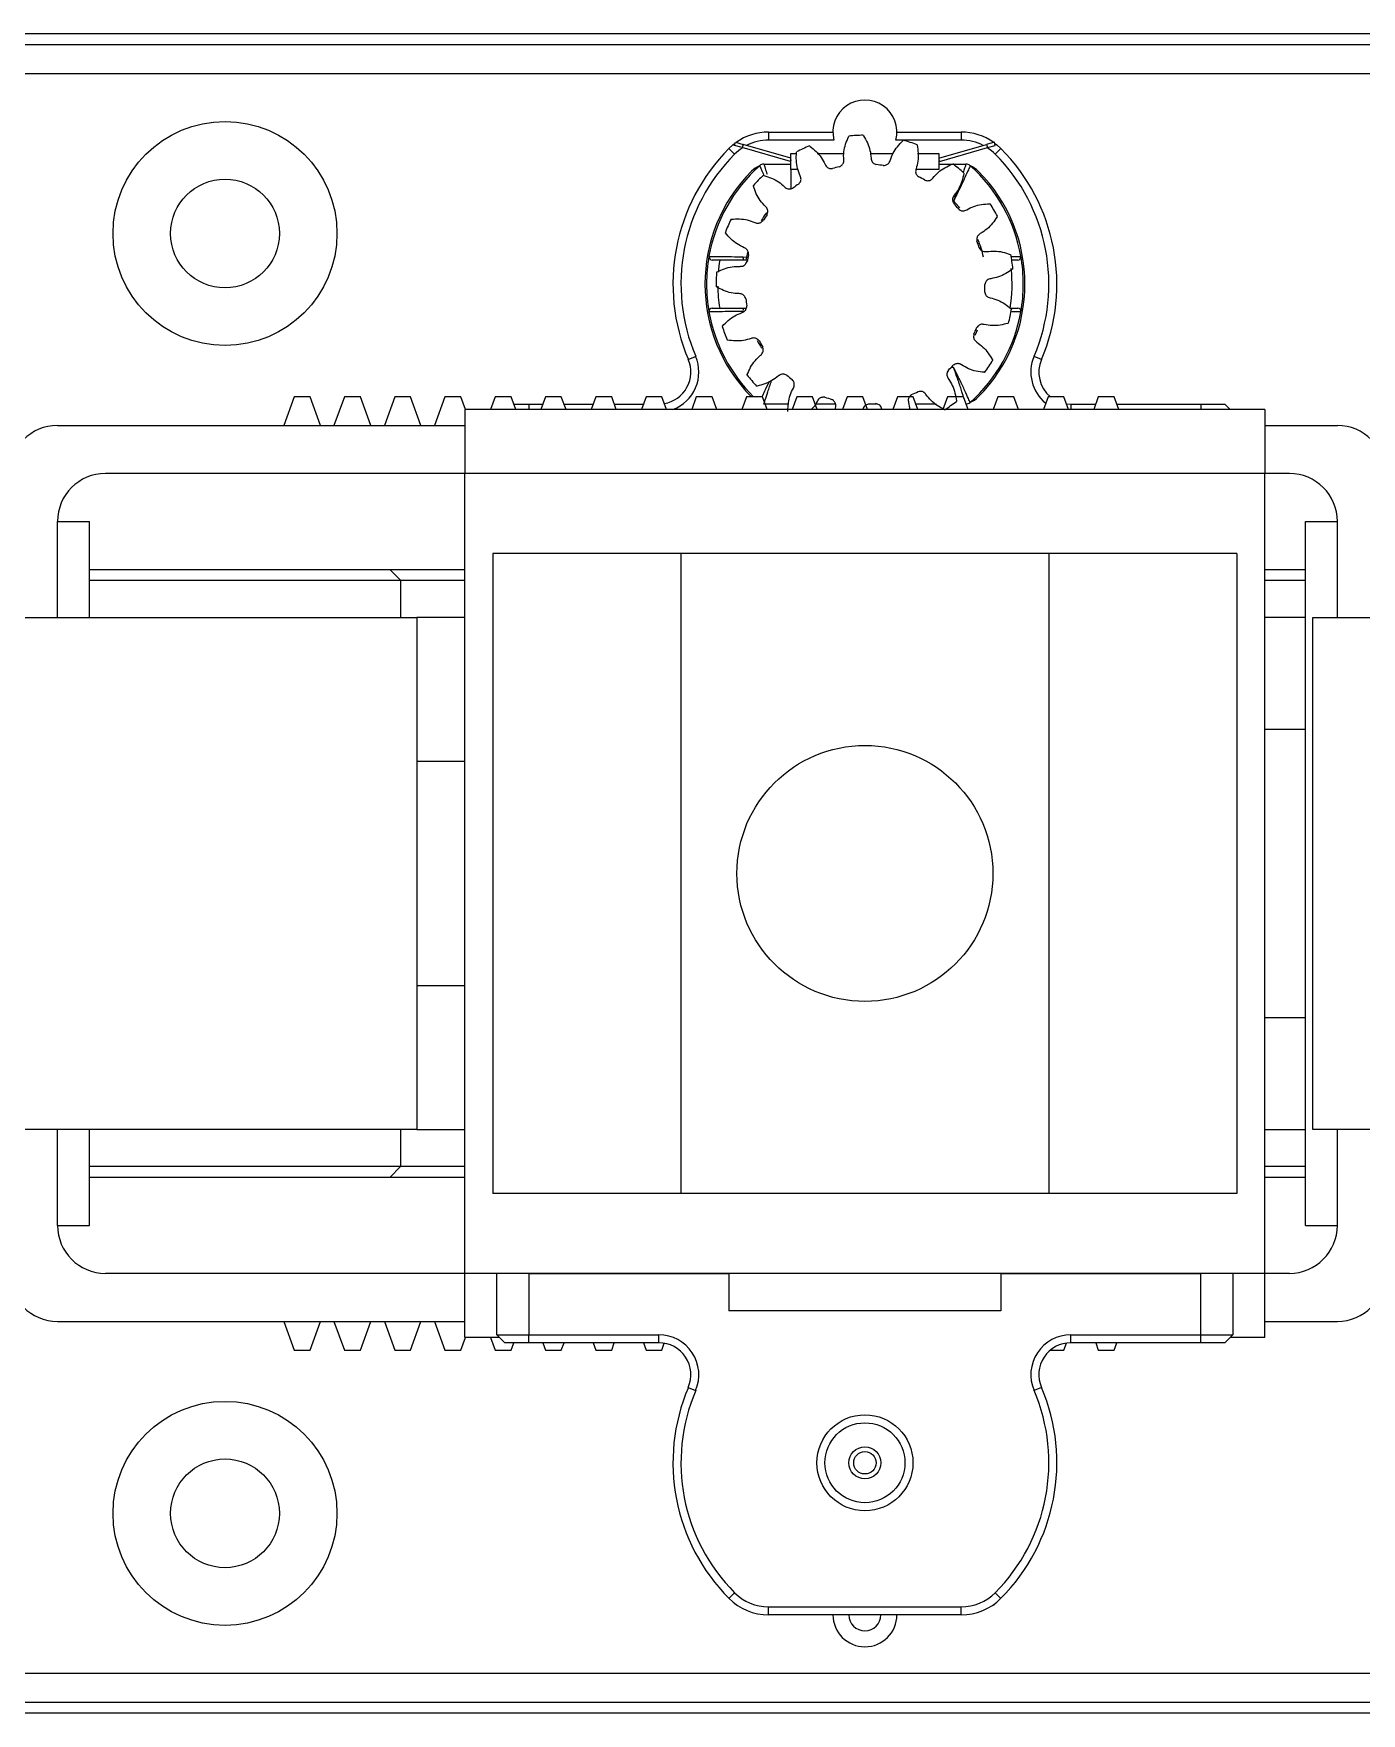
# Model space of a CAD drawing. Header units: millimetres. Extents: x -2889 to 8174, y 2447 to 8478.
# Drawn here: x 2689.21 to 2697.51, y 3456.07 to 3466.57 of the extents above; entities that cross this region are included whole.
import ezdxf

# ---------------------------------------------------------------- set-up
doc = ezdxf.new("R2010")
doc.units = ezdxf.units.MM

msp = doc.modelspace()

# ---------------------------------------------------------------- linework, layer by layer
at = {"color": 7, "linetype": 'Continuous', "lineweight": 25}
for p, q in [((2681.479, 3466.57), (2707.339, 3466.57)), ((2707.339, 3466.5), (2681.479, 3466.5)), ((2683.159, 3466.32), (2705.659, 3466.32)), ((2693.807, 3465.954), (2693.807, 3465.904)), ((2693.807, 3465.954), (2694.209, 3465.954)), ((2694.609, 3465.954), (2695.011, 3465.954)), ((2695.011, 3465.954), (2695.011, 3465.904)), ((2693.559, 3465.851), (2693.594, 3465.815)), ((2693.593, 3465.871), (2693.599, 3465.89)), ((2693.641, 3465.857), (2693.593, 3465.871)), ((2693.599, 3465.89), (2693.647, 3465.876)), ((2693.647, 3465.876), (2693.641, 3465.857)), ((2693.943, 3465.77), (2693.641, 3465.857)), ((2693.946, 3465.79), (2693.647, 3465.876)), ((2694.215, 3465.904), (2693.807, 3465.904)), ((2695.011, 3465.904), (2694.602, 3465.904)), ((2694.872, 3465.79), (2695.17, 3465.876)), ((2694.875, 3465.77), (2695.176, 3465.857)), ((2695.219, 3465.89), (2695.17, 3465.876)), ((2695.17, 3465.876), (2695.176, 3465.857)), ((2695.176, 3465.857), (2695.224, 3465.871)), ((2695.224, 3465.871), (2695.219, 3465.89)), ((2695.259, 3465.851), (2695.223, 3465.815)), ((2693.777, 3465.754), (2693.946, 3465.754)), ((2693.946, 3465.781), (2693.943, 3465.77)), ((2693.946, 3465.821), (2693.981, 3465.821)), ((2693.946, 3465.721), (2693.946, 3465.821)), ((2694.11, 3465.821), (2694.277, 3465.821)), ((2694.443, 3465.821), (2694.585, 3465.821)), ((2694.738, 3465.821), (2694.872, 3465.821)), ((2694.872, 3465.821), (2694.872, 3465.721)), ((2694.872, 3465.781), (2694.875, 3465.77)), ((2694.872, 3465.754), (2694.955, 3465.754)), ((2694.959, 3465.754), (2695.04, 3465.754)), ((2693.946, 3465.721), (2693.946, 3465.6)), ((2693.647, 3465.174), (2693.668, 3465.172)), ((2693.665, 3465.153), (2693.649, 3465.154)), ((2693.668, 3465.172), (2693.665, 3465.153)), ((2693.673, 3465.151), (2693.665, 3465.153)), ((2693.649, 3464.854), (2693.665, 3464.854)), ((2693.305, 3464.532), (2693.351, 3464.552)), ((2695.512, 3464.532), (2695.466, 3464.552)), ((2690.842, 3464.3), (2690.776, 3464.12)), ((2690.941, 3464.3), (2690.842, 3464.3)), ((2691.006, 3464.12), (2690.941, 3464.3)), ((2691.156, 3464.3), (2691.09, 3464.12)), ((2691.255, 3464.3), (2691.156, 3464.3)), ((2691.32, 3464.12), (2691.255, 3464.3)), ((2691.47, 3464.3), (2691.405, 3464.12)), ((2691.569, 3464.3), (2691.47, 3464.3)), ((2691.634, 3464.12), (2691.569, 3464.3)), ((2691.784, 3464.3), (2691.719, 3464.12)), ((2691.883, 3464.3), (2691.784, 3464.3)), ((2691.912, 3464.22), (2691.883, 3464.3)), ((2692.098, 3464.3), (2692.069, 3464.22)), ((2692.197, 3464.3), (2692.098, 3464.3)), ((2692.226, 3464.22), (2692.197, 3464.3)), ((2692.413, 3464.3), (2692.383, 3464.22)), ((2692.511, 3464.3), (2692.413, 3464.3)), ((2692.541, 3464.22), (2692.511, 3464.3)), ((2692.727, 3464.3), (2692.698, 3464.22)), ((2692.826, 3464.3), (2692.727, 3464.3)), ((2692.855, 3464.22), (2692.826, 3464.3)), ((2693.041, 3464.3), (2693.012, 3464.22)), ((2693.14, 3464.3), (2693.041, 3464.3)), ((2693.169, 3464.22), (2693.14, 3464.3)), ((2693.355, 3464.3), (2693.326, 3464.22)), ((2693.454, 3464.3), (2693.355, 3464.3)), ((2693.483, 3464.22), (2693.454, 3464.3)), ((2693.669, 3464.3), (2693.64, 3464.22)), ((2693.768, 3464.3), (2693.669, 3464.3)), ((2693.797, 3464.22), (2693.768, 3464.3)), ((2693.983, 3464.3), (2693.954, 3464.22)), ((2694.082, 3464.3), (2693.983, 3464.3)), ((2694.111, 3464.22), (2694.082, 3464.3)), ((2694.298, 3464.3), (2694.268, 3464.22)), ((2694.396, 3464.3), (2694.298, 3464.3)), ((2694.425, 3464.22), (2694.396, 3464.3)), ((2694.612, 3464.3), (2694.583, 3464.22)), ((2694.711, 3464.3), (2694.612, 3464.3)), ((2694.74, 3464.22), (2694.711, 3464.3)), ((2694.926, 3464.3), (2694.897, 3464.22)), ((2695.025, 3464.3), (2694.926, 3464.3)), ((2695.054, 3464.22), (2695.025, 3464.3)), ((2695.24, 3464.3), (2695.211, 3464.22)), ((2695.339, 3464.3), (2695.24, 3464.3)), ((2695.368, 3464.22), (2695.339, 3464.3)), ((2695.554, 3464.3), (2695.525, 3464.22)), ((2695.653, 3464.3), (2695.554, 3464.3)), ((2695.682, 3464.22), (2695.653, 3464.3)), ((2695.868, 3464.3), (2695.839, 3464.22)), ((2695.967, 3464.3), (2695.868, 3464.3)), ((2695.996, 3464.22), (2695.967, 3464.3)), ((2696.909, 3464.22), (2691.909, 3464.22)), ((2691.909, 3464.22), (2691.909, 3463.82)), ((2692.214, 3464.254), (2692.309, 3464.254)), ((2692.309, 3464.254), (2692.396, 3464.254)), ((2692.528, 3464.254), (2692.71, 3464.254)), ((2692.842, 3464.254), (2693.024, 3464.254)), ((2693.934, 3464.254), (2693.785, 3464.254)), ((2694.225, 3464.254), (2694.099, 3464.254)), ((2694.482, 3464.254), (2694.43, 3464.254)), ((2694.855, 3464.254), (2694.727, 3464.254)), ((2695.669, 3464.255), (2695.696, 3464.254)), ((2695.696, 3464.254), (2695.852, 3464.254)), ((2695.984, 3464.254), (2696.509, 3464.254)), ((2696.509, 3464.254), (2696.659, 3464.254)), ((2696.659, 3464.254), (2696.693, 3464.22)), ((2696.909, 3464.22), (2696.909, 3463.82)), ((2689.362, 3464.12), (2691.909, 3464.12)), ((2696.909, 3464.12), (2697.362, 3464.12)), ((2691.909, 3463.82), (2689.662, 3463.82)), ((2696.909, 3463.82), (2691.909, 3463.82)), ((2691.909, 3458.82), (2691.909, 3463.82)), ((2697.062, 3463.82), (2696.909, 3463.82)), ((2696.909, 3458.82), (2696.909, 3463.82)), ((2689.362, 3463.52), (2689.562, 3463.52)), ((2689.362, 3462.92), (2689.362, 3463.52)), ((2689.562, 3462.92), (2689.562, 3463.52)), ((2697.162, 3463.52), (2697.362, 3463.52)), ((2697.162, 3459.12), (2697.162, 3463.52)), ((2697.362, 3462.92), (2697.362, 3463.52)), ((2689.562, 3463.22), (2691.439, 3463.22)), ((2691.509, 3463.15), (2691.439, 3463.22)), ((2691.439, 3463.22), (2691.909, 3463.22)), ((2696.734, 3463.32), (2692.083, 3463.32)), ((2692.083, 3463.32), (2692.083, 3459.32)), ((2693.259, 3463.32), (2693.259, 3459.32)), ((2695.559, 3463.32), (2695.559, 3459.32)), ((2696.734, 3463.32), (2696.734, 3459.32)), ((2696.909, 3463.22), (2697.162, 3463.22)), ((2691.509, 3463.15), (2689.562, 3463.15)), ((2691.509, 3462.92), (2691.509, 3463.15)), ((2691.909, 3463.15), (2691.509, 3463.15)), ((2697.162, 3463.15), (2696.909, 3463.15)), ((2686.659, 3462.92), (2691.609, 3462.92)), ((2691.609, 3462.92), (2691.609, 3459.72)), ((2691.909, 3462.92), (2691.609, 3462.92)), ((2697.162, 3462.92), (2696.909, 3462.92)), ((2697.209, 3459.72), (2697.209, 3462.92)), ((2697.209, 3462.92), (2702.159, 3462.92)), ((2697.162, 3462.22), (2696.909, 3462.22)), ((2691.909, 3462.02), (2691.609, 3462.02)), ((2691.609, 3460.62), (2691.909, 3460.62)), ((2696.909, 3460.42), (2697.162, 3460.42)), ((2691.609, 3459.72), (2686.659, 3459.72)), ((2689.362, 3459.12), (2689.362, 3459.72)), ((2689.562, 3459.12), (2689.562, 3459.72)), ((2691.509, 3459.49), (2691.509, 3459.72)), ((2691.609, 3459.72), (2691.909, 3459.72)), ((2696.909, 3459.72), (2697.162, 3459.72)), ((2702.159, 3459.72), (2697.209, 3459.72)), ((2697.362, 3459.12), (2697.362, 3459.72)), ((2689.562, 3459.49), (2691.509, 3459.49)), ((2691.509, 3459.49), (2691.439, 3459.42)), ((2691.509, 3459.49), (2691.909, 3459.49)), ((2696.909, 3459.49), (2697.162, 3459.49)), ((2691.439, 3459.42), (2689.562, 3459.42)), ((2691.909, 3459.42), (2691.439, 3459.42)), ((2697.162, 3459.42), (2696.909, 3459.42)), ((2696.734, 3459.32), (2692.083, 3459.32)), ((2689.362, 3459.12), (2689.562, 3459.12)), ((2697.162, 3459.12), (2697.362, 3459.12)), ((2691.909, 3458.82), (2689.662, 3458.82)), ((2696.909, 3458.82), (2691.909, 3458.82)), ((2691.909, 3458.42), (2691.909, 3458.82)), ((2692.109, 3458.436), (2692.109, 3458.82)), ((2692.309, 3458.82), (2692.309, 3458.436)), ((2692.309, 3458.82), (2693.559, 3458.82)), ((2693.559, 3458.82), (2693.559, 3458.586)), ((2695.259, 3458.82), (2695.259, 3458.586)), ((2695.259, 3458.82), (2696.509, 3458.82)), ((2696.509, 3458.436), (2696.509, 3458.82)), ((2696.709, 3458.82), (2696.709, 3458.436)), ((2697.062, 3458.82), (2696.909, 3458.82)), ((2696.909, 3458.42), (2696.909, 3458.82)), ((2689.362, 3458.52), (2691.909, 3458.52)), ((2690.776, 3458.52), (2690.842, 3458.34)), ((2690.941, 3458.34), (2691.006, 3458.52)), ((2691.09, 3458.52), (2691.156, 3458.34)), ((2691.255, 3458.34), (2691.32, 3458.52)), ((2691.405, 3458.52), (2691.47, 3458.34)), ((2691.569, 3458.34), (2691.634, 3458.52)), ((2691.719, 3458.52), (2691.784, 3458.34)), ((2695.259, 3458.586), (2693.559, 3458.586)), ((2696.909, 3458.52), (2697.362, 3458.52)), ((2691.883, 3458.34), (2691.912, 3458.42)), ((2692.125, 3458.42), (2691.909, 3458.42)), ((2692.069, 3458.42), (2692.098, 3458.34)), ((2692.159, 3458.386), (2692.109, 3458.436)), ((2692.109, 3458.436), (2692.309, 3458.436)), ((2692.309, 3458.386), (2692.159, 3458.386)), ((2692.197, 3458.34), (2692.214, 3458.386)), ((2692.309, 3458.386), (2692.309, 3458.436)), ((2692.309, 3458.436), (2693.121, 3458.436)), ((2693.121, 3458.386), (2692.309, 3458.386)), ((2692.396, 3458.386), (2692.413, 3458.34)), ((2692.511, 3458.34), (2692.528, 3458.386)), ((2692.71, 3458.386), (2692.727, 3458.34)), ((2692.826, 3458.34), (2692.842, 3458.386)), ((2693.024, 3458.386), (2693.041, 3458.34)), ((2693.121, 3458.386), (2693.121, 3458.436)), ((2695.696, 3458.436), (2696.509, 3458.436)), ((2695.696, 3458.386), (2695.696, 3458.436)), ((2696.509, 3458.386), (2695.696, 3458.386)), ((2695.852, 3458.386), (2695.868, 3458.34)), ((2695.967, 3458.34), (2695.984, 3458.386)), ((2696.509, 3458.386), (2696.509, 3458.436)), ((2696.509, 3458.436), (2696.709, 3458.436)), ((2696.659, 3458.386), (2696.509, 3458.386)), ((2696.659, 3458.386), (2696.709, 3458.436)), ((2696.909, 3458.42), (2696.693, 3458.42)), ((2690.842, 3458.34), (2690.941, 3458.34)), ((2691.156, 3458.34), (2691.255, 3458.34)), ((2691.47, 3458.34), (2691.569, 3458.34)), ((2691.784, 3458.34), (2691.883, 3458.34)), ((2692.098, 3458.34), (2692.197, 3458.34)), ((2692.413, 3458.34), (2692.511, 3458.34)), ((2692.727, 3458.34), (2692.826, 3458.34)), ((2693.041, 3458.34), (2693.14, 3458.34)), ((2693.14, 3458.34), (2693.155, 3458.383)), ((2695.568, 3458.34), (2695.653, 3458.34)), ((2695.653, 3458.34), (2695.669, 3458.384)), ((2695.868, 3458.34), (2695.967, 3458.34)), ((2693.305, 3458.107), (2693.351, 3458.087)), ((2695.512, 3458.107), (2695.466, 3458.087)), ((2693.559, 3456.788), (2693.594, 3456.824)), ((2695.259, 3456.788), (2695.223, 3456.824)), ((2693.599, 3456.749), (2693.597, 3456.755)), ((2693.603, 3456.751), (2693.599, 3456.749)), ((2693.807, 3456.736), (2695.011, 3456.736)), ((2693.807, 3456.686), (2693.807, 3456.736)), ((2695.011, 3456.686), (2695.011, 3456.736)), ((2695.214, 3456.751), (2695.219, 3456.749)), ((2695.219, 3456.749), (2695.22, 3456.755)), ((2695.011, 3456.686), (2693.807, 3456.686)), ((2705.659, 3456.32), (2685.659, 3456.32)), ((2707.339, 3456.07), (2685.659, 3456.07))]:
    msp.add_line(p, q, dxfattribs=at)
at = {"color": 8, "linetype": 'Continuous', "lineweight": 25}
for p, q in [((2693.99, 3465.721), (2693.946, 3465.721)), ((2694.872, 3465.721), (2694.728, 3465.721)), ((2693.675, 3465.202), (2693.668, 3465.172)), ((2693.668, 3465.172), (2693.678, 3465.171)), ((2694.949, 3464.484), (2694.963, 3464.484)), ((2692.309, 3464.254), (2692.309, 3464.22)), ((2695.696, 3464.254), (2695.696, 3464.22)), ((2696.509, 3464.254), (2696.509, 3464.22)), ((2685.659, 3456.14), (2707.339, 3456.14))]:
    msp.add_line(p, q, dxfattribs=at)
at = {"color": 7, "linetype": 'Continuous', "lineweight": 25, "flags": 128}
for points in [[(2693.559, 3465.851), (2693.584, 3465.874), (2693.597, 3465.884)], [(2695.22, 3465.884), (2695.233, 3465.874), (2695.259, 3465.851)]]:
    msp.add_lwpolyline(points, dxfattribs=at)
at = {"color": 8, "linetype": 'Continuous', "lineweight": 25, "flags": 128}
for points in [[(2695.003, 3465.478), (2694.996, 3465.486), (2694.963, 3465.524)], [(2695.098, 3464.684), (2695.102, 3464.692), (2695.113, 3464.717)]]:
    msp.add_lwpolyline(points, dxfattribs=at)
at = {"color": 7, "linetype": 'Continuous', "lineweight": 25}
for centre, radius in [((2690.409, 3465.32), 0.7), ((2690.409, 3465.32), 0.34), ((2694.409, 3461.32), 0.8), ((2690.409, 3457.32), 0.7), ((2694.409, 3457.636), 0.3), ((2694.409, 3457.636), 0.25), ((2690.409, 3457.32), 0.34), ((2694.409, 3457.636), 0.1), ((2694.409, 3457.636), 0.07)]:
    msp.add_circle(centre, radius, dxfattribs=at)
for centre, radius, start, end in [((2694.409, 3465.954), 0.2, 345.5225, 194.4775), ((2693.807, 3465.604), 0.35, 90, 125.4858), ((2695.011, 3465.604), 0.35, 54.5142, 90), ((2694.409, 3465.004), 1.2, 135.0991, 203.1324), ((2693.807, 3465.604), 0.3, 122.7136, 135.0991), ((2693.807, 3465.604), 0.3, 90, 117.4071), ((2694.409, 3465.004), 0.93, 111.8184, 117.3812), ((2694.409, 3465.004), 0.93, 90.642, 96.2047), ((2694.409, 3465.004), 0.93, 69.4655, 75.0283), ((2695.011, 3465.604), 0.3, 62.5929, 90), ((2695.011, 3465.604), 0.3, 44.9009, 57.2864), ((2694.409, 3465.004), 1.2, 336.8676, 44.9009), ((2694.409, 3465.004), 1.15, 135.0991, 203.1324), ((2694.409, 3465.004), 0.99, 131.6371, 169.9063), ((2693.807, 3465.604), 0.15, 112.3136, 135.0991), ((2693.777, 3465.714), 0.04, 90, 131.6371), ((2694.409, 3465.004), 0.75, 102.3269, 105.6963), ((2694.409, 3465.004), 0.75, 81.1504, 84.5198), ((2694.409, 3465.004), 0.93, 48.289, 53.8518), ((2695.04, 3465.714), 0.04, 48.3629, 90), ((2694.409, 3465.004), 0.99, 10.0937, 48.3629), ((2695.011, 3465.604), 0.15, 44.9009, 67.6864), ((2694.409, 3465.004), 1.15, 336.8676, 44.9009), ((2694.409, 3465.004), 1, 135.0991, 224.9009), ((2694.409, 3465.004), 0.93, 132.9949, 138.5577), ((2694.409, 3465.004), 0.75, 59.974, 63.3433), ((2694.409, 3465.004), 1, 315.0991, 44.9009), ((2694.409, 3465.004), 0.75, 123.5034, 126.8728), ((2694.409, 3465.004), 0.75, 144.6798, 148.0492), ((2694.409, 3465.004), 0.75, 38.7975, 42.1669), ((2694.409, 3465.004), 0.93, 27.1126, 32.6753), ((2694.409, 3465.004), 0.93, 154.1714, 159.7342), ((2694.409, 3465.004), 0.75, 17.621, 20.9904), ((2694.409, 3465.004), 0.99, 169.9063, 190.0937), ((2693.454, 3465.174), 0.02, 169.9063, 270), ((2693.707, 3465.169), 0.0603, 175.1224, 194.6635), ((2694.409, 3465.004), 0.75, 165.8563, 169.2257), ((2694.409, 3465.004), 0.93, 5.9361, 11.4989), ((2695.364, 3465.174), 0.02, 270, 10.0937), ((2694.409, 3465.004), 0.99, 349.9063, 10.0937), ((2694.409, 3465.004), 0.93, 175.3478, 180.9106), ((2694.409, 3465.004), 0.75, 356.4445, 359.8139), ((2694.409, 3465.004), 0.75, 187.0328, 190.4022), ((2693.454, 3464.834), 0.02, 90, 190.0937), ((2694.409, 3465.004), 0.99, 190.0937, 225.3254), ((2693.707, 3464.838), 0.0603, 165.3365, 184.8776), ((2694.409, 3465.004), 0.99, 311.6371, 349.9063), ((2694.409, 3465.004), 0.93, 344.7596, 350.3224), ((2695.364, 3464.834), 0.02, 349.9063, 90), ((2694.409, 3465.004), 0.93, 196.5243, 202.0871), ((2694.409, 3465.004), 0.75, 335.2681, 338.6375), ((2694.409, 3465.004), 0.75, 208.2092, 211.5786), ((2693.121, 3464.454), 0.2, 279.84, 23.1324), ((2693.121, 3464.454), 0.25, 290.6097, 23.1324), ((2694.409, 3465.004), 0.75, 314.0916, 317.461), ((2694.409, 3465.004), 0.93, 323.5831, 329.1459), ((2695.696, 3464.454), 0.25, 156.8676, 231.1652), ((2695.696, 3464.454), 0.2, 156.8676, 230.3539), ((2694.409, 3465.004), 0.93, 217.7008, 223.2636), ((2694.409, 3465.004), 0.75, 229.3857, 232.7551), ((2694.409, 3465.004), 0.75, 250.5622, 253.9316), ((2694.409, 3465.004), 0.75, 292.9151, 296.2845), ((2694.409, 3465.004), 0.93, 302.4067, 307.9694), ((2695.011, 3464.404), 0.15, 292.3136, 315.0991), ((2694.409, 3465.004), 0.75, 271.7387, 275.108), ((2695.04, 3464.294), 0.04, 272.2439, 311.6371), ((2689.362, 3463.82), 0.3, 90, 180), ((2697.362, 3463.82), 0.3, 0, 90), ((2689.662, 3463.52), 0.3, 90, 180), ((2697.062, 3463.52), 0.3, 0, 90), ((2689.662, 3459.12), 0.3, 180, 270), ((2697.062, 3459.12), 0.3, 270, 0), ((2689.362, 3458.82), 0.3, 180, 270), ((2697.362, 3458.82), 0.3, 270, 0), ((2693.121, 3458.186), 0.25, 336.8676, 90), ((2693.121, 3458.186), 0.2, 336.8676, 90), ((2695.696, 3458.186), 0.25, 90, 203.1324), ((2695.696, 3458.186), 0.2, 90, 203.1324), ((2694.409, 3457.636), 1.2, 156.8676, 224.9009), ((2694.409, 3457.636), 1.15, 156.8676, 224.9009), ((2694.409, 3457.636), 1.15, 315.0991, 23.1324), ((2694.409, 3457.636), 1.2, 315.0991, 23.1324), ((2693.807, 3457.036), 0.3, 224.9009, 270), ((2695.011, 3457.036), 0.3, 270, 315.0991), ((2693.807, 3457.036), 0.35, 224.9009, 270), ((2695.011, 3457.036), 0.35, 270, 315.0991), ((2694.409, 3456.686), 0.2, 180, 0), ((2694.409, 3456.686), 0.1, 180, 0)]:
    msp.add_arc(centre, radius, start, end, dxfattribs=at)
at = {"color": 8, "linetype": 'Continuous', "lineweight": 25}
for radius, start, end in [(0.76, 144.1812, 148.6036), (0.76, 12.843, 21.5595), (0.92, 170.6164, 175.3833), (0.92, 350.6164, 6.0515), (0.92, 180.8561, 189.3836), (0.76, 207.6407, 211.8319)]:
    msp.add_arc((2694.409, 3465.004), radius, start, end, dxfattribs=at)
at = {"color": 7, "linetype": 'Continuous', "lineweight": 25}
for points, knots in [([(2694.063, 3465.867), (2694.064, 3465.866), (2694.091, 3465.845), (2694.13, 3465.811), (2694.154, 3465.763), (2694.166, 3465.741), (2694.174, 3465.733), (2694.183, 3465.728), (2694.194, 3465.726), (2694.201, 3465.726), (2694.206, 3465.726)], [0, 0, 0, 0, 0.016002, 0.492467, 0.730216, 0.787818, 0.845594, 0.888132, 0.938205, 1, 1, 1, 1]), ([(2694.249, 3465.736), (2694.252, 3465.738), (2694.259, 3465.742), (2694.267, 3465.749), (2694.273, 3465.758), (2694.277, 3465.768), (2694.276, 3465.793), (2694.275, 3465.847), (2694.294, 3465.896), (2694.308, 3465.927), (2694.308, 3465.928)], [0, 0, 0, 0, 0.061795, 0.111868, 0.154406, 0.212182, 0.269784, 0.507533, 0.983998, 1, 1, 1, 1]), ([(2694.398, 3465.933), (2694.399, 3465.933), (2694.417, 3465.903), (2694.441, 3465.857), (2694.446, 3465.803), (2694.449, 3465.779), (2694.453, 3465.768), (2694.46, 3465.761), (2694.469, 3465.754), (2694.476, 3465.752), (2694.48, 3465.75)], [0, 0, 0, 0, 0.016002, 0.492467, 0.730216, 0.787818, 0.845594, 0.888132, 0.938205, 1, 1, 1, 1]), ([(2694.524, 3465.745), (2694.528, 3465.745), (2694.536, 3465.746), (2694.546, 3465.75), (2694.555, 3465.756), (2694.562, 3465.764), (2694.571, 3465.788), (2694.589, 3465.838), (2694.624, 3465.877), (2694.648, 3465.901), (2694.649, 3465.902)], [0, 0, 0, 0, 0.061795, 0.111868, 0.154406, 0.212182, 0.269784, 0.507533, 0.983998, 1, 1, 1, 1]), ([(2694.735, 3465.874), (2694.735, 3465.873), (2694.741, 3465.84), (2694.747, 3465.788), (2694.732, 3465.736), (2694.726, 3465.712), (2694.726, 3465.701), (2694.73, 3465.691), (2694.736, 3465.682), (2694.742, 3465.677), (2694.745, 3465.674)], [0, 0, 0, 0, 0.016002, 0.492467, 0.730216, 0.787818, 0.845594, 0.888132, 0.938205, 1, 1, 1, 1]), ([(2693.995, 3465.629), (2693.997, 3465.632), (2694.003, 3465.638), (2694.008, 3465.648), (2694.01, 3465.658), (2694.009, 3465.669), (2694, 3465.692), (2693.979, 3465.742), (2693.979, 3465.794), (2693.981, 3465.828), (2693.981, 3465.829)], [0, 0, 0, 0, 0.061795, 0.111868, 0.1544063, 0.2121824, 0.269784, 0.5075333, 0.983998, 1, 1, 1, 1]), ([(2694.784, 3465.653), (2694.788, 3465.652), (2694.796, 3465.65), (2694.807, 3465.65), (2694.817, 3465.652), (2694.826, 3465.658), (2694.843, 3465.676), (2694.878, 3465.717), (2694.925, 3465.741), (2694.956, 3465.754), (2694.957, 3465.755)], [0, 0, 0, 0, 0.061795, 0.111868, 0.154406, 0.212182, 0.269784, 0.507533, 0.983998, 1, 1, 1, 1]), ([(2695.066, 3465.743), (2695.066, 3465.743), (2695.066, 3465.741), (2695.057, 3465.721), (2695.035, 3465.672), (2695.003, 3465.603), (2694.976, 3465.55), (2694.963, 3465.524), (2694.963, 3465.524)], [0, 0, 0, 0, 0.0887375, 0.2993312, 0.5254231, 0.7621986, 0.9970643, 1, 1, 1, 1]), ([(2693.774, 3465.684), (2693.776, 3465.683), (2693.808, 3465.674), (2693.858, 3465.656), (2693.897, 3465.62), (2693.916, 3465.603), (2693.926, 3465.599), (2693.937, 3465.598), (2693.947, 3465.599), (2693.955, 3465.602), (2693.959, 3465.604)], [0, 0, 0, 0, 0.016002, 0.492467, 0.730216, 0.787818, 0.845594, 0.888132, 0.938205, 1, 1, 1, 1]), ([(2695.027, 3465.698), (2695.027, 3465.697), (2695.021, 3465.663), (2695.007, 3465.613), (2694.975, 3465.569), (2694.96, 3465.55), (2694.957, 3465.539), (2694.957, 3465.528), (2694.959, 3465.518), (2694.963, 3465.511), (2694.965, 3465.507)], [0, 0, 0, 0, 0.016002, 0.492467, 0.730216, 0.787818, 0.845594, 0.888132, 0.938205, 1, 1, 1, 1]), ([(2693.797, 3465.437), (2693.798, 3465.441), (2693.801, 3465.449), (2693.802, 3465.459), (2693.801, 3465.47), (2693.796, 3465.48), (2693.779, 3465.498), (2693.742, 3465.537), (2693.722, 3465.585), (2693.712, 3465.618), (2693.712, 3465.619)], [0, 0, 0, 0, 0.061795, 0.111868, 0.154406, 0.212182, 0.269784, 0.507533, 0.983998, 1, 1, 1, 1]), ([(2694.993, 3465.473), (2694.997, 3465.471), (2695.003, 3465.466), (2695.013, 3465.462), (2695.023, 3465.461), (2695.035, 3465.463), (2695.056, 3465.474), (2695.104, 3465.499), (2695.156, 3465.504), (2695.19, 3465.506), (2695.191, 3465.506)], [0, 0, 0, 0, 0.061795, 0.111868, 0.154406, 0.212182, 0.269784, 0.507533, 0.983998, 1, 1, 1, 1]), ([(2695.236, 3465.427), (2695.236, 3465.426), (2695.218, 3465.398), (2695.187, 3465.355), (2695.141, 3465.327), (2695.12, 3465.313), (2695.113, 3465.305), (2695.109, 3465.295), (2695.108, 3465.284), (2695.108, 3465.276), (2695.109, 3465.272)], [0, 0, 0, 0, 0.016002, 0.492467, 0.730216, 0.787818, 0.845594, 0.888132, 0.938205, 1, 1, 1, 1]), ([(2693.681, 3465.187), (2693.681, 3465.191), (2693.681, 3465.199), (2693.678, 3465.209), (2693.673, 3465.219), (2693.665, 3465.226), (2693.643, 3465.237), (2693.594, 3465.26), (2693.558, 3465.298), (2693.537, 3465.325), (2693.536, 3465.326)], [0, 0, 0, 0, 0.061795, 0.111868, 0.154406, 0.212182, 0.269784, 0.507533, 0.983998, 1, 1, 1, 1]), ([(2693.572, 3465.409), (2693.573, 3465.409), (2693.607, 3465.412), (2693.659, 3465.413), (2693.709, 3465.393), (2693.732, 3465.385), (2693.744, 3465.384), (2693.754, 3465.387), (2693.763, 3465.392), (2693.769, 3465.398), (2693.772, 3465.4)], [0, 0, 0, 0, 0.016002, 0.4924667, 0.730216, 0.7878176, 0.8455937, 0.888132, 0.938205, 1, 1, 1, 1]), ([(2695.123, 3465.231), (2695.126, 3465.227), (2695.13, 3465.22), (2695.138, 3465.213), (2695.147, 3465.208), (2695.158, 3465.206), (2695.183, 3465.208), (2695.236, 3465.214), (2695.287, 3465.201), (2695.319, 3465.189), (2695.32, 3465.189)], [0, 0, 0, 0, 0.061795, 0.111868, 0.154406, 0.212182, 0.269784, 0.507533, 0.983998, 1, 1, 1, 1]), ([(2693.434, 3465.177), (2693.436, 3465.177), (2693.442, 3465.177), (2693.481, 3465.176), (2693.539, 3465.176), (2693.598, 3465.175), (2693.635, 3465.174), (2693.647, 3465.174)], [0, 0, 0, 0, 0.223033, 0.445918, 0.669916, 0.896992, 1, 1, 1, 1]), ([(2693.649, 3465.154), (2693.638, 3465.154), (2693.604, 3465.154), (2693.549, 3465.154), (2693.496, 3465.154), (2693.461, 3465.154), (2693.456, 3465.154), (2693.454, 3465.154)], [0, 0, 0, 0, 0.103231, 0.330583, 0.554581, 0.777268, 1, 1, 1, 1]), ([(2693.482, 3465.079), (2693.483, 3465.079), (2693.513, 3465.094), (2693.562, 3465.114), (2693.616, 3465.114), (2693.64, 3465.115), (2693.651, 3465.118), (2693.66, 3465.125), (2693.666, 3465.133), (2693.67, 3465.14), (2693.672, 3465.144)], [0, 0, 0, 0, 0.016002, 0.492467, 0.730216, 0.787818, 0.845594, 0.888132, 0.938205, 1, 1, 1, 1]), ([(2695.364, 3465.154), (2695.363, 3465.154), (2695.362, 3465.154), (2695.352, 3465.154), (2695.331, 3465.154), (2695.325, 3465.154)], [0, 0, 0, 0, 0.201112, 0.7730432, 1, 1, 1, 1]), ([(2695.334, 3465.1), (2695.333, 3465.099), (2695.305, 3465.079), (2695.261, 3465.05), (2695.208, 3465.04), (2695.184, 3465.035), (2695.174, 3465.03), (2695.167, 3465.022), (2695.162, 3465.013), (2695.16, 3465.005), (2695.159, 3465.001)], [0, 0, 0, 0, 0.016002, 0.492467, 0.730216, 0.787818, 0.845594, 0.888132, 0.938205, 1, 1, 1, 1]), ([(2693.664, 3464.912), (2693.663, 3464.916), (2693.66, 3464.923), (2693.653, 3464.932), (2693.645, 3464.939), (2693.635, 3464.943), (2693.61, 3464.945), (2693.556, 3464.948), (2693.509, 3464.971), (2693.48, 3464.988), (2693.479, 3464.989)], [0, 0, 0, 0, 0.061795, 0.111868, 0.154406, 0.212182, 0.269784, 0.507533, 0.983998, 1, 1, 1, 1]), ([(2695.157, 3464.957), (2695.158, 3464.953), (2695.16, 3464.945), (2695.164, 3464.935), (2695.171, 3464.927), (2695.18, 3464.921), (2695.204, 3464.915), (2695.256, 3464.901), (2695.298, 3464.87), (2695.325, 3464.848), (2695.325, 3464.847)], [0, 0, 0, 0, 0.061795, 0.111868, 0.154406, 0.212182, 0.269784, 0.507533, 0.983998, 1, 1, 1, 1]), ([(2693.647, 3464.833), (2693.621, 3464.833), (2693.568, 3464.832), (2693.501, 3464.831), (2693.454, 3464.83), (2693.436, 3464.83), (2693.434, 3464.83), (2693.434, 3464.83)], [0, 0, 0, 0, 0.232494, 0.465443, 0.695015, 0.920647, 1, 1, 1, 1]), ([(2693.454, 3464.854), (2693.454, 3464.854), (2693.455, 3464.854), (2693.472, 3464.854), (2693.515, 3464.854), (2693.576, 3464.854), (2693.625, 3464.854), (2693.649, 3464.854)], [0, 0, 0, 0, 0.079242, 0.304594, 0.534029, 0.767087, 1, 1, 1, 1]), ([(2693.517, 3464.739), (2693.518, 3464.74), (2693.541, 3464.765), (2693.579, 3464.801), (2693.629, 3464.821), (2693.652, 3464.83), (2693.661, 3464.837), (2693.666, 3464.846), (2693.67, 3464.856), (2693.671, 3464.864), (2693.671, 3464.868)], [0, 0, 0, 0, 0.016002, 0.492467, 0.730216, 0.787818, 0.845594, 0.888132, 0.938205, 1, 1, 1, 1]), ([(2695.316, 3464.854), (2695.317, 3464.854), (2695.335, 3464.854), (2695.356, 3464.854), (2695.361, 3464.854), (2695.364, 3464.854)], [0, 0, 0, 0, 0.017278, 0.50859, 1, 1, 1, 1]), ([(2695.09, 3464.69), (2695.089, 3464.686), (2695.088, 3464.678), (2695.089, 3464.667), (2695.092, 3464.657), (2695.099, 3464.648), (2695.118, 3464.633), (2695.162, 3464.602), (2695.19, 3464.558), (2695.207, 3464.528), (2695.207, 3464.527)], [0, 0, 0, 0, 0.061795, 0.111868, 0.154406, 0.212182, 0.269784, 0.507533, 0.983998, 1, 1, 1, 1]), ([(2695.306, 3464.759), (2695.305, 3464.759), (2695.272, 3464.75), (2695.221, 3464.739), (2695.168, 3464.749), (2695.143, 3464.753), (2695.132, 3464.752), (2695.123, 3464.747), (2695.114, 3464.74), (2695.11, 3464.734), (2695.107, 3464.73)], [0, 0, 0, 0, 0.016002, 0.492467, 0.730216, 0.787818, 0.845594, 0.888132, 0.938205, 1, 1, 1, 1]), ([(2693.748, 3464.649), (2693.745, 3464.652), (2693.739, 3464.658), (2693.73, 3464.664), (2693.72, 3464.667), (2693.709, 3464.667), (2693.685, 3464.66), (2693.634, 3464.644), (2693.582, 3464.649), (2693.548, 3464.654), (2693.547, 3464.654)], [0, 0, 0, 0, 0.061795, 0.111868, 0.154406, 0.212182, 0.269784, 0.507533, 0.983998, 1, 1, 1, 1]), ([(2693.673, 3464.435), (2693.673, 3464.436), (2693.686, 3464.468), (2693.708, 3464.515), (2693.748, 3464.551), (2693.766, 3464.568), (2693.772, 3464.578), (2693.774, 3464.588), (2693.773, 3464.599), (2693.771, 3464.607), (2693.77, 3464.611)], [0, 0, 0, 0, 0.016002, 0.492467, 0.730216, 0.787818, 0.845594, 0.888132, 0.938205, 1, 1, 1, 1]), ([(2695.157, 3464.451), (2695.156, 3464.452), (2695.122, 3464.455), (2695.07, 3464.464), (2695.024, 3464.492), (2695.003, 3464.505), (2694.992, 3464.507), (2694.982, 3464.506), (2694.972, 3464.503), (2694.965, 3464.499), (2694.961, 3464.496)], [0, 0, 0, 0, 0.016002, 0.492467, 0.730216, 0.787818, 0.845594, 0.888132, 0.938205, 1, 1, 1, 1]), ([(2695.066, 3464.264), (2695.066, 3464.264), (2695.066, 3464.266), (2695.057, 3464.286), (2695.035, 3464.335), (2695.003, 3464.404), (2694.976, 3464.457), (2694.963, 3464.483), (2694.963, 3464.484)], [0, 0, 0, 0, 0.088738, 0.299331, 0.525423, 0.762199, 0.997064, 1, 1, 1, 1]), ([(2693.92, 3464.434), (2693.917, 3464.436), (2693.909, 3464.439), (2693.899, 3464.442), (2693.888, 3464.441), (2693.878, 3464.437), (2693.858, 3464.422), (2693.816, 3464.389), (2693.766, 3464.374), (2693.733, 3464.366), (2693.731, 3464.366)], [0, 0, 0, 0, 0.061795, 0.111868, 0.154406, 0.212182, 0.269784, 0.507533, 0.983998, 1, 1, 1, 1]), ([(2693.928, 3464.207), (2693.928, 3464.209), (2693.928, 3464.243), (2693.932, 3464.295), (2693.956, 3464.343), (2693.967, 3464.365), (2693.968, 3464.377), (2693.966, 3464.387), (2693.962, 3464.397), (2693.957, 3464.403), (2693.955, 3464.407)], [0, 0, 0, 0, 0.016002, 0.492467, 0.730216, 0.787818, 0.845594, 0.888132, 0.938205, 1, 1, 1, 1]), ([(2694.931, 3464.465), (2694.928, 3464.461), (2694.924, 3464.454), (2694.921, 3464.444), (2694.921, 3464.434), (2694.924, 3464.423), (2694.937, 3464.402), (2694.966, 3464.357), (2694.976, 3464.305), (2694.981, 3464.271), (2694.981, 3464.27)], [0, 0, 0, 0, 0.061795, 0.111868, 0.154406, 0.212182, 0.269784, 0.507533, 0.983998, 1, 1, 1, 1]), ([(2694.159, 3464.296), (2694.155, 3464.297), (2694.147, 3464.297), (2694.136, 3464.295), (2694.127, 3464.291), (2694.118, 3464.284), (2694.105, 3464.263), (2694.094, 3464.238), (2694.076, 3464.223), (2694.071, 3464.22)], [0, 0, 0, 0, 0.103548, 0.187454, 0.258735, 0.355548, 0.45207, 0.85046, 1, 1, 1, 1]), ([(2694.225, 3464.22), (2694.226, 3464.225), (2694.226, 3464.235), (2694.227, 3464.249), (2694.225, 3464.26), (2694.219, 3464.269), (2694.211, 3464.276), (2694.205, 3464.281), (2694.201, 3464.283)], [0, 0, 0, 0, 0.235304, 0.398575, 0.562339, 0.682913, 0.824844, 1, 1, 1, 1]), ([(2694.701, 3464.313), (2694.697, 3464.31), (2694.691, 3464.305), (2694.685, 3464.297), (2694.68, 3464.287), (2694.679, 3464.276), (2694.684, 3464.253), (2694.686, 3464.234), (2694.689, 3464.22)], [0, 0, 0, 0, 0.127097, 0.230084, 0.317575, 0.436406, 0.554878, 1, 1, 1, 1]), ([(2694.907, 3464.218), (2694.906, 3464.219), (2694.876, 3464.234), (2694.831, 3464.261), (2694.798, 3464.304), (2694.783, 3464.323), (2694.774, 3464.33), (2694.764, 3464.333), (2694.753, 3464.333), (2694.745, 3464.332), (2694.741, 3464.331)], [0, 0, 0, 0, 0.016002, 0.492467, 0.730216, 0.787818, 0.845594, 0.888132, 0.938205, 1, 1, 1, 1]), ([(2694.431, 3464.254), (2694.427, 3464.253), (2694.42, 3464.25), (2694.411, 3464.245), (2694.403, 3464.237), (2694.398, 3464.229), (2694.397, 3464.222), (2694.397, 3464.22)], [0, 0, 0, 0, 0.247247, 0.447593, 0.617792, 0.848959, 1, 1, 1, 1]), ([(2694.516, 3464.22), (2694.516, 3464.221), (2694.514, 3464.225), (2694.512, 3464.234), (2694.506, 3464.244), (2694.497, 3464.25), (2694.487, 3464.254), (2694.48, 3464.256), (2694.475, 3464.257)], [0, 0, 0, 0, 0.055256, 0.256969, 0.459292, 0.608255, 0.783603, 1, 1, 1, 1])]:
    msp.add_open_spline(points, degree=3, knots=knots, dxfattribs=at)
at = {"color": 8, "linetype": 'Continuous', "lineweight": 25}
for points, knots in [([(2693.751, 3465.743), (2693.751, 3465.743), (2693.752, 3465.741), (2693.759, 3465.725), (2693.771, 3465.698), (2693.776, 3465.686)], [0, 0, 0, 0, 0.197021, 0.664596, 1, 1, 1, 1]), ([(2693.777, 3465.754), (2693.778, 3465.753), (2693.778, 3465.751), (2693.784, 3465.734), (2693.793, 3465.703), (2693.798, 3465.69)], [0, 0, 0, 0, 0.1894316, 0.6388329, 1, 1, 1, 1]), ([(2695.04, 3465.754), (2695.04, 3465.753), (2695.039, 3465.751), (2695.035, 3465.737), (2695.026, 3465.711), (2695.023, 3465.701)], [0, 0, 0, 0, 0.213012, 0.718354, 1, 1, 1, 1]), ([(2694.984, 3465.583), (2694.98, 3465.572), (2694.974, 3465.556), (2694.967, 3465.536), (2694.964, 3465.527), (2694.963, 3465.524), (2694.963, 3465.524)], [0, 0, 0, 0, 0.563432, 0.84708, 0.983068, 1, 1, 1, 1]), ([(2695.322, 3465.176), (2695.336, 3465.176), (2695.366, 3465.177), (2695.382, 3465.177), (2695.383, 3465.177), (2695.383, 3465.177)], [0, 0, 0, 0, 0.379627, 0.838586, 1, 1, 1, 1]), ([(2695.383, 3464.83), (2695.38, 3464.83), (2695.375, 3464.83), (2695.351, 3464.83), (2695.329, 3464.831), (2695.327, 3464.831)], [0, 0, 0, 0, 0.4715428, 0.9427737, 1, 1, 1, 1]), ([(2695.029, 3464.288), (2695.025, 3464.301), (2695.016, 3464.33), (2694.995, 3464.393), (2694.977, 3464.444), (2694.967, 3464.471), (2694.964, 3464.48), (2694.963, 3464.483), (2694.963, 3464.484)], [0, 0, 0, 0, 0.286208, 0.641612, 0.886176, 0.96013, 0.995585, 1, 1, 1, 1]), ([(2693.767, 3464.3), (2693.772, 3464.311), (2693.783, 3464.335), (2693.801, 3464.374), (2693.81, 3464.394)], [0, 0, 0, 0, 0.471639, 1, 1, 1, 1]), ([(2693.777, 3464.254), (2693.778, 3464.254), (2693.778, 3464.256), (2693.785, 3464.277), (2693.801, 3464.327), (2693.817, 3464.375), (2693.825, 3464.4)], [0, 0, 0, 0, 0.117553, 0.396433, 0.695559, 1, 1, 1, 1])]:
    msp.add_open_spline(points, degree=3, knots=knots, dxfattribs=at)

doc.saveas('drawing.dxf')
